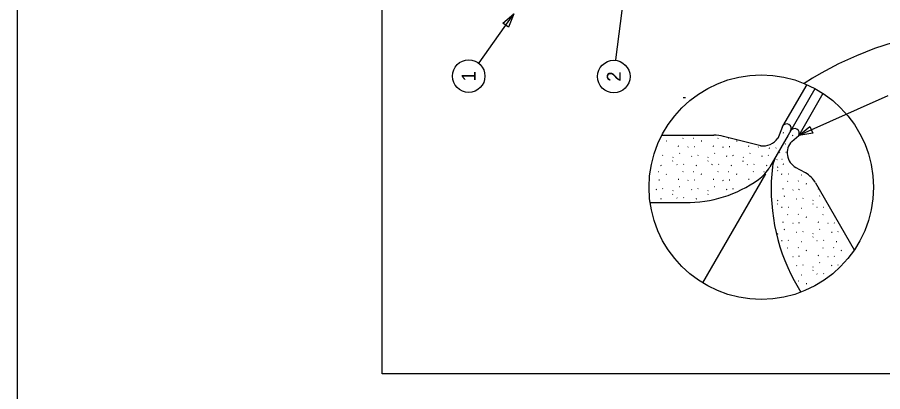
# Model space of a CAD drawing. Extents: x 10043 to 10176, y 9935 to 10141.
# Drawn here: x 10045.73 to 10087.2, y 9976.2 to 9994.13 of the extents above; entities that cross this region are included whole.
import ezdxf

# ---------------------------------------------------------------- set-up
doc = ezdxf.new("R2010")
doc.units = 0
for name, color, linetype in [('G-ANNO-SYMB', 7, 'Continuous'), ('G-DETL-GRID', 7, 'Continuous'), ('G-DETL-LINE', 7, 'Continuous'), ('G-DETL-TEXT', 7, 'Continuous')]:
    doc.layers.add(name, color=color, linetype=linetype)

msp = doc.modelspace()

# ---------------------------------------------------------------- linework, layer by layer
at = {"layer": 'G-ANNO-SYMB'}
for centre in [(10067.362, 9991.311), (10074.316, 9991.292)]:
    msp.add_circle(centre, 0.779, dxfattribs=at)
at = {"layer": 'G-DETL-GRID'}
for points in [[(10174.709, 10029.505), (10045.731, 10029.505), (10045.731, 9946.03), (10174.709, 9946.03)], [(10063.221, 9977.047), (10063.221, 10026.189), (10108.721, 10026.189), (10108.721, 9977.047)]]:
    msp.add_lwpolyline(points, close=True, dxfattribs=at)
at = {"layer": 'G-DETL-LINE'}
for p, q in [((10083.56, 9990.909), (10082.407, 9988.911)), ((10083.56, 9990.909), (10082.407, 9988.911)), ((10083.957, 9990.708), (10082.67, 9988.479)), ((10083.957, 9990.708), (10082.67, 9988.479)), ((10084.336, 9990.478), (10083.175, 9988.467)), ((10084.336, 9990.478), (10083.175, 9988.467)), ((10077.644, 9990.291), (10077.748, 9990.291)), ((10077.644, 9990.291), (10077.748, 9990.291)), ((10082.378, 9988.846), (10082.177, 9988.331)), ((10082.378, 9988.846), (10082.177, 9988.331)), ((10082.407, 9988.911), (10082.369, 9988.825)), ((10082.407, 9988.911), (10082.369, 9988.825)), ((10076.624, 9988.479), (10079.103, 9988.479)), ((10076.624, 9988.479), (10079.103, 9988.479)), ((10077.617, 9988.322), (10077.635, 9988.334)), ((10077.617, 9988.322), (10077.635, 9988.334)), ((10078.128, 9988.333), (10078.146, 9988.345)), ((10078.128, 9988.333), (10078.146, 9988.345)), ((10079.303, 9988.322), (10079.321, 9988.334)), ((10079.303, 9988.322), (10079.321, 9988.334)), ((10081.354, 9987.973), (10079.575, 9988.421)), ((10081.354, 9987.973), (10079.575, 9988.421)), ((10079.814, 9988.333), (10079.832, 9988.345)), ((10079.814, 9988.333), (10079.832, 9988.345)), ((10082.67, 9988.479), (10081.794, 9986.962)), ((10082.67, 9988.479), (10081.794, 9986.962)), ((10082.462, 9988.581), (10082.435, 9988.593)), ((10082.462, 9988.581), (10082.435, 9988.593)), ((10082.841, 9988.183), (10083.175, 9988.467)), ((10082.841, 9988.183), (10083.175, 9988.467)), ((10082.91, 9988.454), (10082.883, 9988.466)), ((10082.91, 9988.454), (10082.883, 9988.466)), ((10076.847, 9988.19), (10076.82, 9988.202)), ((10076.847, 9988.19), (10076.82, 9988.202)), ((10077.425, 9987.947), (10077.398, 9987.959)), ((10077.425, 9987.947), (10077.398, 9987.959)), ((10077.862, 9987.907), (10077.88, 9987.919)), ((10077.862, 9987.907), (10077.88, 9987.919)), ((10078.186, 9987.917), (10078.159, 9987.929)), ((10078.186, 9987.917), (10078.159, 9987.929)), ((10078.534, 9988.19), (10078.507, 9988.202)), ((10078.534, 9988.19), (10078.507, 9988.202)), ((10079.111, 9987.947), (10079.084, 9987.959)), ((10079.111, 9987.947), (10079.084, 9987.959)), ((10079.548, 9987.907), (10079.566, 9987.919)), ((10079.548, 9987.907), (10079.566, 9987.919)), ((10079.872, 9987.917), (10079.845, 9987.929)), ((10079.872, 9987.917), (10079.845, 9987.929)), ((10080.22, 9988.19), (10080.193, 9988.202)), ((10080.22, 9988.19), (10080.193, 9988.202)), ((10080.797, 9987.947), (10080.77, 9987.959)), ((10080.797, 9987.947), (10080.77, 9987.959)), ((10081.235, 9987.907), (10081.253, 9987.919)), ((10081.235, 9987.907), (10081.253, 9987.919)), ((10081.79, 9987.841), (10081.763, 9987.853)), ((10081.79, 9987.841), (10081.763, 9987.853)), ((10082.083, 9987.86), (10082.101, 9987.872)), ((10082.083, 9987.86), (10082.101, 9987.872)), ((10082.522, 9988.061), (10082.54, 9988.073)), ((10082.522, 9988.061), (10082.54, 9988.073)), ((10076.655, 9987.505), (10076.673, 9987.517)), ((10076.655, 9987.505), (10076.673, 9987.517)), ((10077.46, 9987.611), (10077.478, 9987.623)), ((10077.46, 9987.611), (10077.478, 9987.623)), ((10078.063, 9987.461), (10078.036, 9987.473)), ((10078.063, 9987.461), (10078.036, 9987.473)), ((10078.341, 9987.505), (10078.359, 9987.517)), ((10078.341, 9987.505), (10078.359, 9987.517)), ((10079.146, 9987.611), (10079.164, 9987.623)), ((10079.146, 9987.611), (10079.164, 9987.623)), ((10079.749, 9987.461), (10079.723, 9987.473)), ((10079.749, 9987.461), (10079.723, 9987.473)), ((10080.027, 9987.505), (10080.045, 9987.517)), ((10080.027, 9987.505), (10080.045, 9987.517)), ((10080.832, 9987.611), (10080.85, 9987.623)), ((10080.832, 9987.611), (10080.85, 9987.623)), ((10081.436, 9987.461), (10081.409, 9987.473)), ((10081.436, 9987.461), (10081.409, 9987.473)), ((10081.713, 9987.505), (10081.731, 9987.517)), ((10081.713, 9987.505), (10081.731, 9987.517)), ((10082.256, 9987.636), (10082.273, 9987.648)), ((10082.256, 9987.636), (10082.273, 9987.648)), ((10082.58, 9987.646), (10082.553, 9987.658)), ((10082.58, 9987.646), (10082.553, 9987.658)), ((10076.575, 9987.035), (10076.602, 9987.038)), ((10076.575, 9987.035), (10076.602, 9987.038)), ((10077.134, 9987.24), (10077.152, 9987.252)), ((10077.134, 9987.24), (10077.152, 9987.252)), ((10077.141, 9987.41), (10077.159, 9987.422)), ((10077.141, 9987.41), (10077.159, 9987.422)), ((10077.356, 9987.063), (10077.329, 9987.075)), ((10077.356, 9987.063), (10077.329, 9987.075)), ((10077.649, 9987.081), (10077.667, 9987.093)), ((10077.649, 9987.081), (10077.667, 9987.093)), ((10078.261, 9987.035), (10078.288, 9987.038)), ((10078.261, 9987.035), (10078.288, 9987.038)), ((10078.82, 9987.24), (10078.838, 9987.252)), ((10078.82, 9987.24), (10078.838, 9987.252)), ((10078.827, 9987.41), (10078.845, 9987.422)), ((10078.827, 9987.41), (10078.845, 9987.422)), ((10079.042, 9987.063), (10079.015, 9987.075)), ((10079.042, 9987.063), (10079.015, 9987.075)), ((10079.335, 9987.081), (10079.353, 9987.093)), ((10079.335, 9987.081), (10079.353, 9987.093)), ((10079.948, 9987.035), (10079.975, 9987.038)), ((10079.948, 9987.035), (10079.975, 9987.038)), ((10080.506, 9987.24), (10080.524, 9987.252)), ((10080.506, 9987.24), (10080.524, 9987.252)), ((10080.513, 9987.41), (10080.531, 9987.422)), ((10080.513, 9987.41), (10080.531, 9987.422)), ((10080.729, 9987.063), (10080.702, 9987.075)), ((10080.729, 9987.063), (10080.702, 9987.075)), ((10081.022, 9987.081), (10081.04, 9987.093)), ((10081.022, 9987.081), (10081.04, 9987.093)), ((10081.634, 9987.035), (10081.661, 9987.038)), ((10081.634, 9987.035), (10081.661, 9987.038)), ((10082.128, 9987.298), (10082.146, 9987.31)), ((10082.128, 9987.298), (10082.146, 9987.31)), ((10082.369, 9987.327), (10082.387, 9987.339)), ((10082.369, 9987.327), (10082.387, 9987.339)), ((10082.465, 9987.077), (10082.438, 9987.089)), ((10082.465, 9987.077), (10082.438, 9987.089)), ((10076.442, 9986.738), (10076.46, 9986.75)), ((10076.442, 9986.738), (10076.46, 9986.75)), ((10076.847, 9986.595), (10076.82, 9986.607)), ((10076.847, 9986.595), (10076.82, 9986.607)), ((10077.617, 9986.727), (10077.635, 9986.739)), ((10077.617, 9986.727), (10077.635, 9986.739)), ((10078.128, 9986.738), (10078.146, 9986.75)), ((10078.128, 9986.738), (10078.146, 9986.75)), ((10078.534, 9986.595), (10078.507, 9986.607)), ((10078.534, 9986.595), (10078.507, 9986.607)), ((10078.585, 9981.405), (10081.606, 9986.637)), ((10078.585, 9981.405), (10081.606, 9986.637)), ((10079.303, 9986.727), (10079.321, 9986.739)), ((10079.303, 9986.727), (10079.321, 9986.739)), ((10079.814, 9986.738), (10079.832, 9986.75)), ((10079.814, 9986.738), (10079.832, 9986.75)), ((10080.22, 9986.595), (10080.193, 9986.607)), ((10080.22, 9986.595), (10080.193, 9986.607)), ((10080.989, 9986.727), (10081.007, 9986.739)), ((10080.989, 9986.727), (10081.007, 9986.739)), ((10081.501, 9986.738), (10081.519, 9986.75)), ((10081.501, 9986.738), (10081.519, 9986.75)), ((10082.16, 9986.782), (10082.178, 9986.794)), ((10082.16, 9986.782), (10082.178, 9986.794)), ((10082.167, 9986.953), (10082.185, 9986.965)), ((10082.167, 9986.953), (10082.185, 9986.965)), ((10082.382, 9986.605), (10082.355, 9986.617)), ((10082.382, 9986.605), (10082.355, 9986.617)), ((10082.675, 9986.624), (10082.693, 9986.636)), ((10082.675, 9986.624), (10082.693, 9986.636)), ((10083.506, 9986.673), (10083.03, 9986.942)), ((10083.506, 9986.673), (10083.03, 9986.942)), ((10076.5, 9986.323), (10076.473, 9986.335)), ((10076.5, 9986.323), (10076.473, 9986.335)), ((10077.425, 9986.353), (10077.398, 9986.365)), ((10077.425, 9986.353), (10077.398, 9986.365)), ((10077.862, 9986.313), (10077.88, 9986.325)), ((10077.862, 9986.313), (10077.88, 9986.325)), ((10078.186, 9986.323), (10078.159, 9986.335)), ((10078.186, 9986.323), (10078.159, 9986.335)), ((10079.111, 9986.353), (10079.084, 9986.365)), ((10079.111, 9986.353), (10079.084, 9986.365)), ((10079.548, 9986.313), (10079.566, 9986.325)), ((10079.548, 9986.313), (10079.566, 9986.325)), ((10079.872, 9986.323), (10079.845, 9986.335)), ((10079.872, 9986.323), (10079.845, 9986.335)), ((10080.797, 9986.353), (10080.77, 9986.365)), ((10080.797, 9986.353), (10080.77, 9986.365)), ((10082.643, 9986.27), (10082.661, 9986.282)), ((10082.643, 9986.27), (10082.661, 9986.282)), ((10083.154, 9986.281), (10083.172, 9986.293)), ((10083.154, 9986.281), (10083.172, 9986.293)), ((10083.288, 9986.578), (10083.315, 9986.581)), ((10083.288, 9986.578), (10083.315, 9986.581)), ((10083.989, 9986.195), (10085.839, 9982.99)), ((10083.989, 9986.195), (10085.839, 9982.99)), ((10076.377, 9985.867), (10076.35, 9985.879)), ((10076.377, 9985.867), (10076.35, 9985.879)), ((10076.655, 9985.911), (10076.673, 9985.923)), ((10076.655, 9985.911), (10076.673, 9985.923)), ((10077.141, 9985.816), (10077.159, 9985.828)), ((10077.141, 9985.816), (10077.159, 9985.828)), ((10077.46, 9986.017), (10077.478, 9986.029)), ((10077.46, 9986.017), (10077.478, 9986.029)), ((10078.063, 9985.867), (10078.036, 9985.879)), ((10078.063, 9985.867), (10078.036, 9985.879)), ((10078.341, 9985.911), (10078.359, 9985.923)), ((10078.341, 9985.911), (10078.359, 9985.923)), ((10078.827, 9985.816), (10078.845, 9985.828)), ((10078.827, 9985.816), (10078.845, 9985.828)), ((10079.146, 9986.017), (10079.164, 9986.029)), ((10079.146, 9986.017), (10079.164, 9986.029)), ((10079.749, 9985.867), (10079.723, 9985.879)), ((10079.749, 9985.867), (10079.723, 9985.879)), ((10080.027, 9985.911), (10080.045, 9985.923)), ((10080.027, 9985.911), (10080.045, 9985.923)), ((10082.451, 9985.895), (10082.424, 9985.907)), ((10082.451, 9985.895), (10082.424, 9985.907)), ((10082.888, 9985.855), (10082.906, 9985.867)), ((10082.888, 9985.855), (10082.906, 9985.867)), ((10083.212, 9985.865), (10083.186, 9985.877)), ((10083.212, 9985.865), (10083.186, 9985.877)), ((10083.56, 9986.138), (10083.533, 9986.15)), ((10083.56, 9986.138), (10083.533, 9986.15)), ((10084.138, 9985.895), (10084.111, 9985.907)), ((10084.138, 9985.895), (10084.111, 9985.907)), ((10076.575, 9985.441), (10076.602, 9985.444)), ((10076.575, 9985.441), (10076.602, 9985.444)), ((10077.134, 9985.645), (10077.152, 9985.657)), ((10077.134, 9985.645), (10077.152, 9985.657)), ((10077.356, 9985.469), (10077.329, 9985.481)), ((10077.356, 9985.469), (10077.329, 9985.481)), ((10077.649, 9985.487), (10077.667, 9985.499)), ((10077.649, 9985.487), (10077.667, 9985.499)), ((10078.261, 9985.441), (10078.288, 9985.444)), ((10078.261, 9985.441), (10078.288, 9985.444)), ((10078.82, 9985.645), (10078.838, 9985.657)), ((10078.82, 9985.645), (10078.838, 9985.657)), ((10082.167, 9985.359), (10082.185, 9985.371)), ((10082.167, 9985.359), (10082.185, 9985.371)), ((10082.486, 9985.56), (10082.504, 9985.572)), ((10082.486, 9985.56), (10082.504, 9985.572)), ((10083.09, 9985.41), (10083.063, 9985.422)), ((10083.09, 9985.41), (10083.063, 9985.422)), ((10083.367, 9985.453), (10083.385, 9985.465)), ((10083.367, 9985.453), (10083.385, 9985.465)), ((10083.853, 9985.359), (10083.871, 9985.371)), ((10083.853, 9985.359), (10083.871, 9985.371)), ((10084.173, 9985.56), (10084.191, 9985.572)), ((10084.173, 9985.56), (10084.191, 9985.572)), ((10076.063, 9985.254), (10077.737, 9985.254)), ((10076.063, 9985.254), (10077.737, 9985.254)), ((10082.16, 9985.188), (10082.178, 9985.2)), ((10082.16, 9985.188), (10082.178, 9985.2)), ((10082.382, 9985.011), (10082.355, 9985.023)), ((10082.382, 9985.011), (10082.355, 9985.023)), ((10082.675, 9985.03), (10082.693, 9985.042)), ((10082.675, 9985.03), (10082.693, 9985.042)), ((10083.288, 9984.983), (10083.315, 9984.986)), ((10083.288, 9984.983), (10083.315, 9984.986)), ((10083.846, 9985.188), (10083.864, 9985.2)), ((10083.846, 9985.188), (10083.864, 9985.2)), ((10084.069, 9985.011), (10084.042, 9985.023)), ((10084.069, 9985.011), (10084.042, 9985.023)), ((10084.362, 9985.03), (10084.38, 9985.042)), ((10084.362, 9985.03), (10084.38, 9985.042)), ((10082.643, 9984.675), (10082.661, 9984.687)), ((10082.643, 9984.675), (10082.661, 9984.687)), ((10083.154, 9984.687), (10083.172, 9984.699)), ((10083.154, 9984.687), (10083.172, 9984.699)), ((10083.56, 9984.544), (10083.533, 9984.556)), ((10083.56, 9984.544), (10083.533, 9984.556)), ((10084.329, 9984.675), (10084.347, 9984.687)), ((10084.329, 9984.675), (10084.347, 9984.687)), ((10084.841, 9984.687), (10084.854, 9984.696)), ((10084.841, 9984.687), (10084.854, 9984.696)), ((10082.451, 9984.301), (10082.424, 9984.313)), ((10082.451, 9984.301), (10082.424, 9984.313)), ((10082.888, 9984.261), (10082.906, 9984.273)), ((10082.888, 9984.261), (10082.906, 9984.273)), ((10083.212, 9984.271), (10083.186, 9984.283)), ((10083.212, 9984.271), (10083.186, 9984.283)), ((10084.138, 9984.301), (10084.111, 9984.313)), ((10084.138, 9984.301), (10084.111, 9984.313)), ((10084.575, 9984.261), (10084.593, 9984.273)), ((10084.575, 9984.261), (10084.593, 9984.273)), ((10084.899, 9984.271), (10084.872, 9984.283)), ((10084.899, 9984.271), (10084.872, 9984.283)), ((10082.167, 9983.764), (10082.185, 9983.776)), ((10082.167, 9983.764), (10082.185, 9983.776)), ((10082.486, 9983.965), (10082.504, 9983.977)), ((10082.486, 9983.965), (10082.504, 9983.977)), ((10083.09, 9983.815), (10083.063, 9983.827)), ((10083.09, 9983.815), (10083.063, 9983.827)), ((10083.367, 9983.859), (10083.385, 9983.871)), ((10083.367, 9983.859), (10083.385, 9983.871)), ((10083.853, 9983.764), (10083.871, 9983.776)), ((10083.853, 9983.764), (10083.871, 9983.776)), ((10084.173, 9983.965), (10084.191, 9983.977)), ((10084.173, 9983.965), (10084.191, 9983.977)), ((10084.776, 9983.815), (10084.749, 9983.827)), ((10084.776, 9983.815), (10084.749, 9983.827)), ((10085.054, 9983.859), (10085.072, 9983.871)), ((10085.054, 9983.859), (10085.072, 9983.871)), ((10082.382, 9983.417), (10082.355, 9983.429)), ((10082.382, 9983.417), (10082.355, 9983.429)), ((10082.675, 9983.435), (10082.693, 9983.447)), ((10082.675, 9983.435), (10082.693, 9983.447)), ((10083.288, 9983.389), (10083.315, 9983.392)), ((10083.288, 9983.389), (10083.315, 9983.392)), ((10083.846, 9983.594), (10083.864, 9983.606)), ((10083.846, 9983.594), (10083.864, 9983.606)), ((10084.069, 9983.417), (10084.042, 9983.429)), ((10084.069, 9983.417), (10084.042, 9983.429)), ((10084.362, 9983.435), (10084.38, 9983.447)), ((10084.362, 9983.435), (10084.38, 9983.447)), ((10084.974, 9983.389), (10085.001, 9983.392)), ((10084.974, 9983.389), (10085.001, 9983.392)), ((10082.643, 9983.081), (10082.661, 9983.093)), ((10082.643, 9983.081), (10082.661, 9983.093)), ((10083.154, 9983.092), (10083.172, 9983.104)), ((10083.154, 9983.092), (10083.172, 9983.104)), ((10083.56, 9982.949), (10083.533, 9982.961)), ((10083.56, 9982.949), (10083.533, 9982.961)), ((10084.329, 9983.081), (10084.347, 9983.093)), ((10084.329, 9983.081), (10084.347, 9983.093)), ((10084.841, 9983.092), (10084.859, 9983.104)), ((10084.841, 9983.092), (10084.859, 9983.104)), ((10085.246, 9982.949), (10085.219, 9982.961)), ((10085.246, 9982.949), (10085.219, 9982.961)), ((10082.888, 9982.667), (10082.906, 9982.679)), ((10082.888, 9982.667), (10082.906, 9982.679)), ((10083.212, 9982.676), (10083.186, 9982.688)), ((10083.212, 9982.676), (10083.186, 9982.688)), ((10084.138, 9982.706), (10084.111, 9982.718)), ((10084.138, 9982.706), (10084.111, 9982.718)), ((10084.575, 9982.667), (10084.593, 9982.679)), ((10084.575, 9982.667), (10084.593, 9982.679)), ((10084.899, 9982.676), (10084.872, 9982.688)), ((10084.899, 9982.676), (10084.872, 9982.688)), ((10083.09, 9982.221), (10083.063, 9982.233)), ((10083.09, 9982.221), (10083.063, 9982.233)), ((10083.367, 9982.265), (10083.385, 9982.277)), ((10083.367, 9982.265), (10083.385, 9982.277)), ((10083.853, 9982.17), (10083.871, 9982.182)), ((10083.853, 9982.17), (10083.871, 9982.182)), ((10084.173, 9982.371), (10084.191, 9982.383)), ((10084.173, 9982.371), (10084.191, 9982.383)), ((10084.776, 9982.221), (10084.749, 9982.233)), ((10084.776, 9982.221), (10084.749, 9982.233)), ((10085.054, 9982.265), (10085.072, 9982.277)), ((10085.054, 9982.265), (10085.072, 9982.277)), ((10083.288, 9981.795), (10083.315, 9981.798)), ((10083.288, 9981.795), (10083.315, 9981.798)), ((10083.846, 9981.999), (10083.864, 9982.011)), ((10083.846, 9981.999), (10083.864, 9982.011)), ((10084.069, 9981.822), (10084.042, 9981.834)), ((10084.069, 9981.822), (10084.042, 9981.834)), ((10084.362, 9981.841), (10084.38, 9981.853)), ((10084.362, 9981.841), (10084.38, 9981.853)), ((10082.966, 9981.516), (10083.283, 9980.967)), ((10082.966, 9981.516), (10083.283, 9980.967)), ((10083.154, 9981.498), (10083.172, 9981.51)), ((10083.154, 9981.498), (10083.172, 9981.51)), ((10083.56, 9981.355), (10083.533, 9981.367)), ((10083.56, 9981.355), (10083.533, 9981.367))]:
    msp.add_line(p, q, dxfattribs=at)
msp.add_circle((10081.384, 9985.991), 5.378, dxfattribs=at)
msp.add_circle((10081.384, 9985.991), 5.378, dxfattribs=at)
for centre, radius, start, end in [((10082.599, 9988.8), 0.222, 329.9993, 149.9993), ((10082.599, 9988.8), 0.222, 329.9993, 149.9993), ((10082.983, 9988.578), 0.222, 329.9993, 149.9993), ((10082.983, 9988.578), 0.222, 329.9993, 149.9993), ((10079.103, 9986.544), 1.935, 75.8569, 90), ((10079.103, 9986.544), 1.935, 75.8569, 90), ((10081.466, 9988.84), 0.874, 262.6182, 324.4112), ((10081.466, 9988.84), 0.874, 262.6182, 324.4112), ((10083.427, 9987.637), 0.8, 137.0339, 240.7736), ((10083.427, 9987.637), 0.8, 137.0339, 240.7736), ((10083.202, 9986.82), 1.29, 150.0002, 173.3014), ((10083.202, 9986.82), 1.29, 150.0002, 173.3014), ((10080.118, 9987.93), 1.935, 305.6022, 330.0001), ((10080.118, 9987.93), 1.935, 305.6022, 330.0001), ((10091.068, 9985.896), 9.211, 173.3014, 208.3969), ((10091.068, 9985.896), 9.211, 173.3014, 208.3969), ((10082.871, 9985.55), 1.29, 30, 60.5386), ((10082.871, 9985.55), 1.29, 30, 60.5386), ((10077.81, 9991.152), 5.899, 269.2851, 305.6022), ((10077.81, 9991.152), 5.899, 269.2851, 305.6022)]:
    msp.add_arc(centre, radius, start, end, dxfattribs=at)
at = {"layer": 'G-DETL-TEXT'}
for p, q in [((10074.417, 9992.085), (10075.237, 9998.592)), ((10074.417, 9992.085), (10075.237, 9998.592)), ((10067.857, 9991.947), (10069.521, 9994.289)), ((10087.446, 9990.368), (10083.175, 9988.467))]:
    msp.add_line(p, q, dxfattribs=at)
for points in [[(10068.999, 9993.842), (10069.521, 9994.289), (10069.271, 9993.649)], [(10068.999, 9993.842), (10069.521, 9994.289), (10069.271, 9993.649)], [(10083.852, 9988.586), (10083.175, 9988.467), (10083.716, 9988.89)], [(10083.852, 9988.586), (10083.175, 9988.467), (10083.716, 9988.89)]]:
    msp.add_lwpolyline(points, close=True, dxfattribs=at)
msp.add_arc((10092.376, 9977.152), 16.446, 70.7432, 122.9017, dxfattribs=at)

# ---------------------------------------------------------------- texts
at = {"layer": 'G-ANNO-SYMB'}
for s, p in [('1', (10067.695, 9991.06)), ('2', (10074.65, 9991.042))]:
    msp.add_text(s, height=0.667, rotation=90, dxfattribs=at).set_placement(p)

doc.saveas('drawing.dxf')
